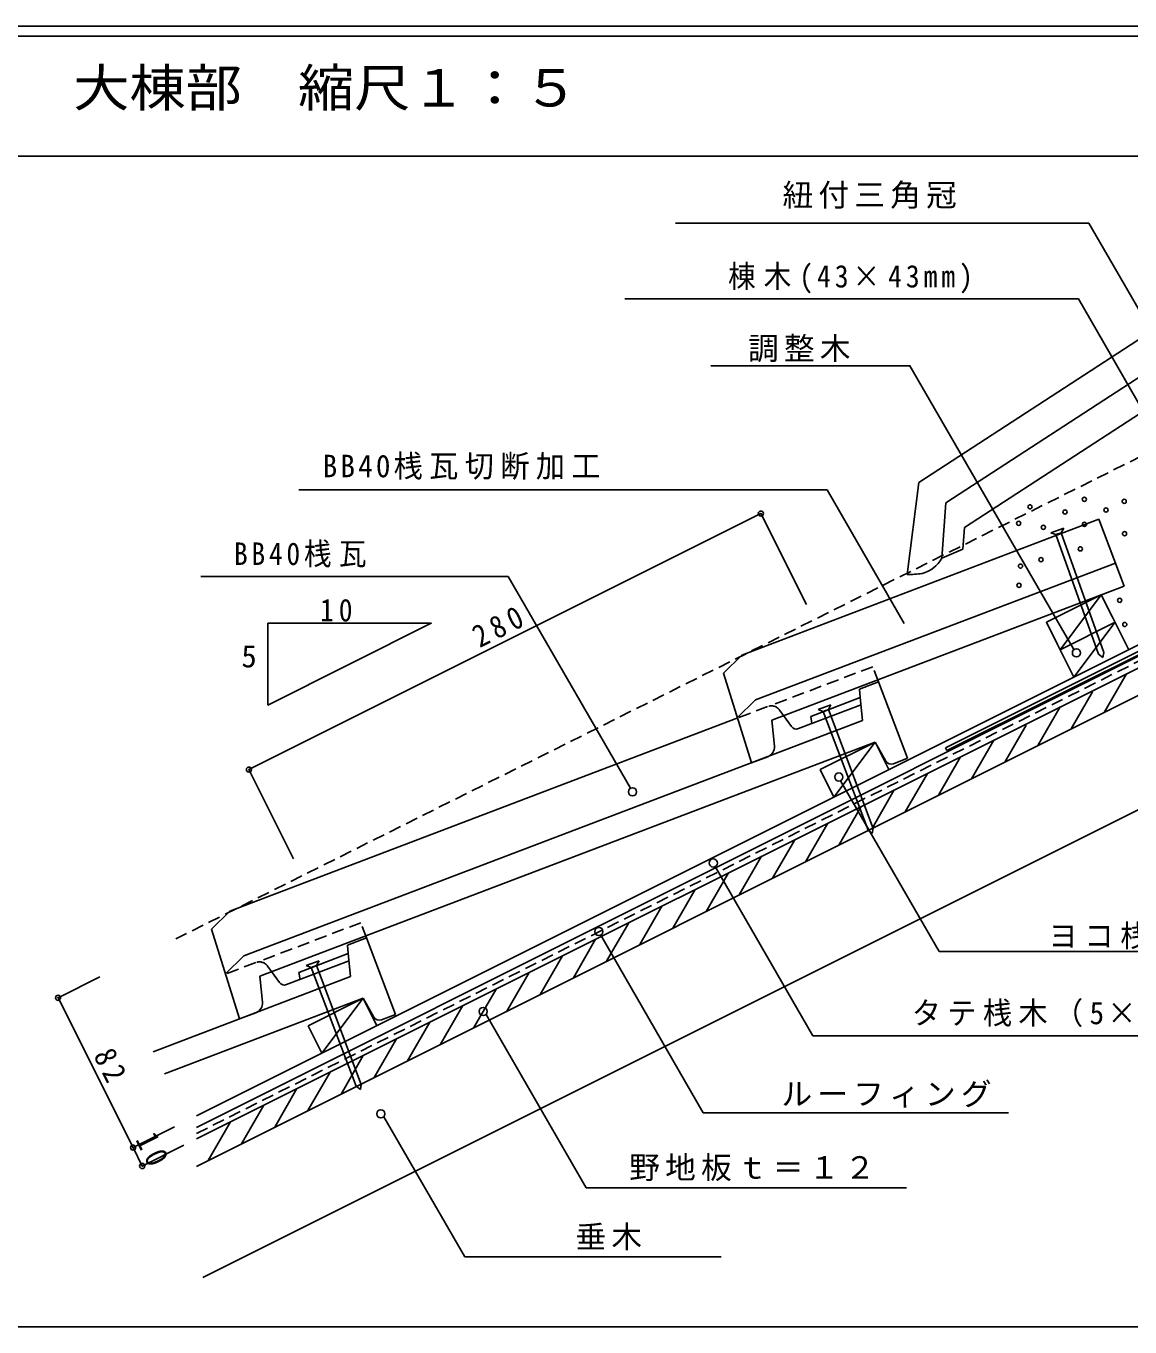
# Model space of a CAD drawing. Units: millimetres, scale not verified. Extents: x -1610 to 380, y -1195 to 1589.
# Drawn here: x -725 to -185, y 953 to 1589 of the extents above; entities that cross this region are included whole.
import ezdxf
from ezdxf.enums import TextEntityAlignment as Align

# ---------------------------------------------------------------- set-up
doc = ezdxf.new("R2010")
doc.units = ezdxf.units.MM
doc.header["$LTSCALE"] = 5
doc.header["$PDMODE"] = 32
doc.header["$PDSIZE"] = 2.5
doc.linetypes.add('DASHED1', pattern=[1.8, 1.2, -0.6])
for name, color, linetype in [('4-0', 7, 'Continuous'), ('4-1', 4, 'Continuous'), ('4-2', 7, 'DASHED1'), ('4-3', 6, 'Continuous'), ('4-4', 6, 'DASHED1'), ('4-5', 2, 'Continuous'), ('4-6', 3, 'Continuous'), ('4-7', 7, 'Continuous'), ('4-B', 2, 'Continuous')]:
    doc.layers.add(name, color=color, linetype=linetype)
doc.styles.add('ＭＳ ゴシック', font='')
doc.styles.get('ＭＳ ゴシック').set_extended_font_data('MS Gothic')

msp = doc.modelspace()

# ---------------------------------------------------------------- linework, layer by layer
at = {"layer": '4-0'}
for p, q in [((379.758, 1588.887), (-1610.242, 1588.887)), ((-407.185, 1492.535), (-205.072, 1492.535)), ((-205.072, 1492.535), (-167.84, 1428.048)), ((-432.011, 1455.384), (-210.144, 1455.384)), ((-210.144, 1455.384), (-172.266, 1389.777)), ((-333.103, 1362.064), (-591.576, 1362.064)), ((-333.103, 1362.064), (-295.322, 1296.629)), ((-615.923, 1225.181), (-365.483, 1350.4)), ((-343.215, 1305.863), (-365.483, 1350.4)), ((-223.635, 1341.061), (-217.338, 1343.312)), ((-218.64, 1341.051), (-217.338, 1343.312)), ((-223.635, 1341.061), (-221.171, 1340.146)), ((-200.26, 1281.597), (-221.188, 1340.14)), ((-221.171, 1340.146), (-218.64, 1341.051)), ((-489.132, 1319.643), (-639.458, 1319.643)), ((-489.132, 1319.643), (-429.312, 1216.03)), ((-606.75, 1256.735), (-606.75, 1296.735)), ((-159.838, 1293.483), (-275.183, 1235.81)), ((-158.136, 1292.657), (-274.513, 1234.468)), ((-198.243, 1279.947), (-200.26, 1281.597)), ((-197.486, 1253.198), (-186.597, 1272.059)), ((-213.72, 1245.081), (-203.241, 1263.232)), ((-337.436, 1254.554), (-331.18, 1256.915)), ((-337.436, 1254.554), (-334.957, 1253.683)), ((-313.026, 1195.507), (-334.973, 1253.677)), ((-334.957, 1253.683), (-332.442, 1254.632)), ((-310.511, 1196.457), (-332.459, 1254.625)), ((-332.442, 1254.632), (-331.18, 1256.915)), ((-229.953, 1236.965), (-219.064, 1255.826)), ((-246.186, 1228.848), (-235.707, 1246.999)), ((-274.513, 1234.468), (-275.183, 1235.81)), ((-262.42, 1220.731), (-251.53, 1239.592)), ((-278.653, 1212.614), (-267.764, 1231.476)), ((-594.112, 1181.559), (-615.923, 1225.181)), ((-294.886, 1204.498), (-283.996, 1223.359)), ((-326.454, 1219.771), (-278.246, 1136.274)), ((-311.119, 1196.381), (-300.23, 1215.243)), ((-327.352, 1188.265), (-316.463, 1207.126)), ((-343.585, 1180.148), (-332.696, 1199.009)), ((-311.04, 1193.94), (-310.571, 1196.504)), ((-359.818, 1172.032), (-348.929, 1190.893)), ((-311.04, 1193.94), (-313.086, 1195.555)), ((-387.843, 1177.731), (-340.032, 1094.921)), ((-376.052, 1163.915), (-365.162, 1182.776)), ((-392.285, 1155.799), (-381.395, 1174.66)), ((-408.518, 1147.682), (-397.629, 1166.543)), ((-424.751, 1139.566), (-413.862, 1158.427)), ((-440.984, 1131.449), (-430.095, 1150.31)), ((-457.217, 1123.333), (-446.328, 1142.194)), ((-443.851, 1144.223), (-393.705, 1057.369)), ((-473.451, 1115.216), (-462.561, 1134.077)), ((-278.246, 1136.274), (-51.346, 1136.274)), ((-587.875, 1129.331), (-581.619, 1131.692)), ((-587.875, 1129.331), (-585.396, 1128.46)), ((-563.466, 1070.284), (-585.413, 1128.454)), ((-585.396, 1128.46), (-582.881, 1129.408)), ((-582.881, 1129.408), (-581.619, 1131.692)), ((-688.911, 1123.762), (-709.265, 1113.585)), ((-489.684, 1107.099), (-478.795, 1125.96)), ((-709.265, 1113.585), (-672.617, 1040.284)), ((-505.917, 1098.983), (-495.027, 1117.843)), ((-522.15, 1090.866), (-511.26, 1109.727)), ((-538.383, 1082.75), (-527.494, 1101.611)), ((-499.896, 1105.483), (-450.876, 1020.577)), ((-340.032, 1094.921), (-120.046, 1094.921)), ((-554.616, 1074.633), (-543.727, 1093.494)), ((-570.85, 1066.516), (-559.96, 1085.377)), ((-587.083, 1058.4), (-576.193, 1077.261)), ((-603.316, 1050.283), (-592.426, 1069.144)), ((-561.42, 1068.67), (-563.466, 1070.284)), ((-619.549, 1042.166), (-608.66, 1061.028)), ((-393.705, 1057.369), (-244.379, 1057.369)), ((-635.782, 1034.05), (-624.893, 1052.911)), ((-549.988, 1055.427), (-510.381, 986.826)), ((-647.769, 1041.473), (-668.123, 1031.296)), ((-450.876, 1020.577), (-294.199, 1020.577)), ((-510.381, 986.826), (-384.841, 986.826))]:
    msp.add_line(p, q, dxfattribs=at)
at = {"layer": '4-0', "color": 2}
msp.add_line((374.758, 1583.887), (-1605.242, 1583.887), dxfattribs=at)
at = {"layer": '4-0', "color": 4}
for p, q in [((374.758, 1525.169), (-1605.242, 1525.169)), ((374.758, 952.567), (-1605.242, 952.567))]:
    msp.add_line(p, q, dxfattribs=at)
at = {"layer": '4-0'}
for points in [[(-390.029, 1422.703), (-292.555, 1422.703), (-212.39, 1283.852)], [(-198.243, 1279.947), (-197.729, 1282.502), (-218.657, 1341.045)], [(-606.75, 1256.735), (-526.75, 1296.735), (-606.75, 1296.735)], [(-561.42, 1068.67), (-560.951, 1071.234), (-582.898, 1129.402)], [(-652.263, 1050.46), (-672.617, 1040.284), (-668.123, 1031.296)]]:
    msp.add_lwpolyline(points, dxfattribs=at)
for centre in [(-211.115, 1282.299), (-327.353, 1221.558), (-428.257, 1214.331), (-388.778, 1179.498), (-444.75, 1146.01), (-501.316, 1106.892), (-551.408, 1056.836)]:
    msp.add_circle(centre, 2, dxfattribs=at)
at = {"layer": '4-1'}
for p, q in [((-198.959, 1310.683), (-219.074, 1283.826)), ((-193.515, 1299.79), (-198.961, 1310.683)), ((-188.789, 1290.339), (-193.515, 1299.79)), ((-185.533, 1283.826), (-193.515, 1299.79)), ((-219.074, 1283.826), (-223.799, 1293.277)), ((-219.075, 1283.826), (-192.242, 1297.242)), ((-192.242, 1297.242), (-212.366, 1270.409)), ((-641.625, 1055.779), (-175.863, 1288.661)), ((-641.625, 1044.545), (-158.987, 1285.864)), ((-212.366, 1270.41), (-220.348, 1286.374)), ((-641.625, 1050.189), (-173.627, 1284.188)), ((-641.625, 1031.128), (-158.987, 1272.448)), ((-309.589, 1238.614), (-336.495, 1225.161)), ((-309.589, 1238.614), (-329.769, 1211.708)), ((-309.589, 1238.614), (-302.863, 1225.161)), ((-336.495, 1225.161), (-329.769, 1211.708)), ((-638.455, 976.812), (-158.987, 1216.546)), ((-560.028, 1113.391), (-586.934, 1099.937)), ((-560.028, 1113.391), (-580.208, 1086.485)), ((-560.028, 1113.391), (-553.302, 1099.937)), ((-586.934, 1099.937), (-580.208, 1086.485))]:
    msp.add_line(p, q, dxfattribs=at)
for points in [[(-177.825, 1437.383), (-288.238, 1365.614), (-293.987, 1320.614)], [(-220.347, 1286.374), (-225.794, 1297.267), (-198.961, 1310.683)]]:
    msp.add_lwpolyline(points, dxfattribs=at)
for centre in [(-207.214, 1357.387), (-187.743, 1356.412), (-233.834, 1353.711), (-216.742, 1351.197), (-196.634, 1352.202), (-239.363, 1345.667), (-227.299, 1343.657), (-207.19, 1345.164), (-187.585, 1340.569), (-209.221, 1333.139), (-238.48, 1324.732), (-228.451, 1327.894), (-239.175, 1315.352), (-189.954, 1307.967), (-187.468, 1296.159)]:
    msp.add_circle(centre, 1.018, dxfattribs=at)
for centre, radius, start, end in [((-290.111, 1335.623), 14.879, 283.71675, 331.89326), ((-293.038, 1357.594), 36.992, 268.53052, 280.05005)]:
    msp.add_arc(centre, radius, start, end, dxfattribs=at)
at = {"layer": '4-2'}
msp.add_line((-179.496, 1378.466), (-652.938, 1141.747), dxfattribs=at)
at = {"layer": '4-3'}
for p, q in [((-200.164, 1347.627), (-374.869, 1281.206)), ((-200.164, 1347.627), (-187.74, 1314.949)), ((-368.031, 1259.274), (-192.016, 1326.195)), ((-187.74, 1314.949), (-360.173, 1249.392)), ((-374.869, 1281.206), (-383.838, 1272.433)), ((-370.125, 1228.447), (-383.838, 1272.433)), ((-317.288, 1264.506), (-316.869, 1260.386)), ((-368.032, 1259.277), (-377.002, 1250.503)), ((-347.033, 1245.223), (-316.934, 1256.667)), ((-376.726, 1250.49), (-625.308, 1155.983)), ((-618.471, 1134.051), (-315.724, 1249.154)), ((-358.88, 1236.698), (-360.173, 1249.392)), ((-354.394, 1251.613), (-350.541, 1246.275)), ((-341.079, 1251.181), (-340.475, 1247.716)), ((-309.589, 1238.614), (-610.612, 1124.169)), ((-309.589, 1238.614), (-304.356, 1229.387)), ((-362.086, 1231.504), (-370.125, 1228.447)), ((-293.71, 1230.705), (-300.671, 1228.059)), ((-625.308, 1155.983), (-634.278, 1147.21)), ((-620.564, 1103.224), (-634.278, 1147.21)), ((-567.727, 1139.283), (-567.308, 1135.163)), ((-618.471, 1134.054), (-627.441, 1125.28)), ((-604.833, 1126.391), (-600.98, 1121.052)), ((-597.472, 1120), (-567.373, 1131.443)), ((-662.776, 1087.199), (-566.164, 1123.931)), ((-609.319, 1111.475), (-610.612, 1124.169)), ((-591.518, 1125.958), (-590.914, 1122.493)), ((-560.028, 1113.391), (-657.282, 1076.416)), ((-560.028, 1113.391), (-554.795, 1104.163)), ((-612.525, 1106.281), (-620.564, 1103.224)), ((-544.15, 1105.482), (-551.11, 1102.836))]:
    msp.add_line(p, q, dxfattribs=at)
for points in [[(-317.288, 1264.506), (-307.916, 1268.069), (-293.71, 1230.705)], [(-341.079, 1251.181), (-316.869, 1260.386), (-315.724, 1249.154)], [(-567.727, 1139.283), (-558.355, 1142.846), (-544.15, 1105.482)], [(-591.518, 1125.958), (-567.308, 1135.163), (-566.164, 1123.931)]]:
    msp.add_lwpolyline(points, dxfattribs=at)
for centre, radius, start, end in [((-348.102, 1248.035), 3.008, 215.81526, 290.81528), ((-363.868, 1236.19), 5.013, 290.81651, 5.81651), ((-363.868, 1236.19), 5.013, 290.81651, 5.81651), ((-301.739, 1230.871), 3.008, 209.56142, 290.81528), ((-301.739, 1230.871), 3.008, 209.56142, 290.81528), ((-598.541, 1122.812), 3.008, 215.81526, 290.81528), ((-614.307, 1110.967), 5.013, 290.81651, 5.81651), ((-614.307, 1110.967), 5.013, 290.81651, 5.81651), ((-552.179, 1105.648), 3.008, 209.56142, 290.81528), ((-552.179, 1105.648), 3.008, 209.56142, 290.81528)]:
    msp.add_arc(centre, radius, start, end, dxfattribs=at)
at = {"layer": '4-4'}
for p, q in [((-641.625, 1047.194), (-158.987, 1289.047)), ((-310.746, 1275.514), (-358.489, 1257.362)), ((-307.916, 1268.069), (-310.746, 1275.514)), ((-362.162, 1256.027), (-376.726, 1250.49)), ((-356.315, 1254.275), (-354.394, 1251.613)), ((-561.186, 1150.29), (-608.928, 1132.139)), ((-558.355, 1142.846), (-561.186, 1150.29)), ((-612.601, 1130.804), (-627.166, 1125.267)), ((-606.754, 1129.052), (-604.833, 1126.391))]:
    msp.add_line(p, q, dxfattribs=at)
for centre in [(-360.381, 1251.341), (-610.82, 1126.118)]:
    msp.add_arc(centre, 5.013, 35.8165, 110.81651, dxfattribs=at)
at = {"layer": '4-6'}
for p, q in [((-175.343, 1420.383), (-274.987, 1355.615)), ((-168.411, 1406.998), (-265.845, 1343.666)), ((-276.987, 1328.614), (-274.987, 1355.615)), ((-266.64, 1332.927), (-265.845, 1343.666)), ((-276.987, 1328.614), (-266.64, 1332.927))]:
    msp.add_line(p, q, dxfattribs=at)
at = {"layer": '4-7'}
for p in [(-365.483, 1350.401), (-615.922, 1225.182), (-709.265, 1113.585), (-672.617, 1040.284), (-668.123, 1031.296)]:
    msp.add_point(p, dxfattribs=at)

# ---------------------------------------------------------------- texts
at = {"layer": '4-5', "style": 'ＭＳ ゴシック'}
msp.add_text('5', height=11, dxfattribs=at).set_placement((-619.598, 1271.877), align=Align.BOTTOM_LEFT)
at = {"layer": '4-5', "char_height": 11, "attachment_point": 7, "style": 'ＭＳ ゴシック'}
for s, insert in [('\\T1.17;紐付三角冠', (-354.882, 1499.481)), ('\\T1.29;\\W0.9;棟木(43×43mm)', (-381.529, 1458.069)), ('\\T1.17;調整木', (-371.74, 1424.442)), ('\\T1.22;\\W0.95;BB40桟瓦切断加工', (-579.821, 1366.853)), ('\\T1.27;\\W0.9;BB40桟瓦', (-623.245, 1324.075)), ('\\T1.36;\\W0.9;10', (-581.128, 1297.535)), ('\\T1.23;\\W0.95;ヨコ桟木（15×30mm）', (-224.72, 1136.993)), ('\\T1.22;\\W0.95;タテ桟木（5×50mm）', (-291.64, 1099.223)), ('\\T1.17;ルーフィング', (-355.413, 1059.89)), ('\\T1.17;野地板ｔ＝１２', (-429.853, 1023.875)), ('\\T1.17;垂木', (-456.15, 989.993))]:
    msp.add_mtext(s, dxfattribs=dict(at, insert=insert))
for s, insert, rotation in [('\\T1.38;\\W0.9;280', (-503.001, 1284.437), 26.565), ('\\T1.36;\\W0.9;82', (-692.338, 1085.32), 296.564), ('\\T1.36;\\W0.9;10', (-671.767, 1044.176), 296.564)]:
    msp.add_mtext(s, dxfattribs=dict(at, insert=insert, rotation=rotation))
at = {"layer": '4-B', "style": 'ＭＳ ゴシック', "width": 1.1}
msp.add_text('大棟部  縮尺１：５', height=18.33, dxfattribs=at).set_placement((-701.857, 1544.01), align=Align.BOTTOM_LEFT)

doc.saveas('drawing.dxf')
